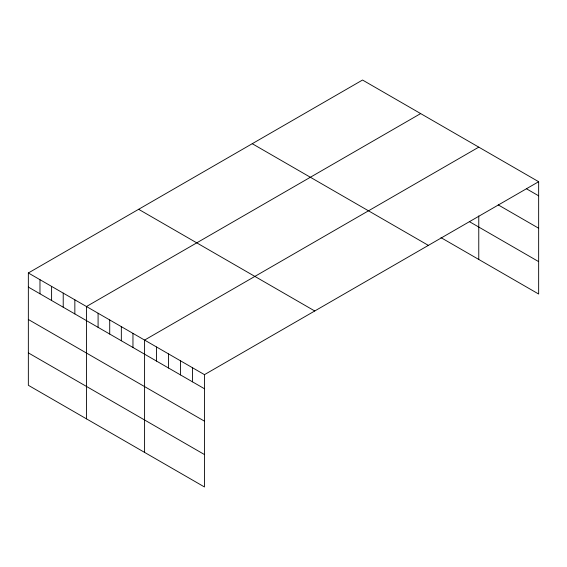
<?xml version="1.0" encoding="UTF-8"?>
<svg xmlns="http://www.w3.org/2000/svg" width="567" height="567" viewBox="0 0 567 567"><rect width="100%" height="100%" fill="white"/><g stroke="black" fill="none" stroke-linecap="round" stroke-linejoin="round"><path stroke-width="0.85" d="M538.65 181.709L204.467 374.652L204.467 486.968L28.35 385.291L28.35 272.975L362.533 80.032L538.65 181.709L538.65 294.025L440.991 237.644M420.65 113.584L86.468 306.527L86.468 418.843M478.768 147.144L144.585 340.08L144.585 452.395M526.672 188.903L538.65 195.821M498.23 204.893L538.65 228.225M469.327 221.598L538.65 261.621M252.251 143.706L428.368 245.383M138.631 209.301L314.749 310.978M28.35 272.975L204.467 374.652M28.35 287.079L204.467 388.756M28.35 319.49L204.467 421.168M28.35 352.88L204.467 454.557M478.768 215.921L478.768 259.459M192.489 367.735L192.489 381.846M180.512 360.825L180.512 374.929M168.541 353.907L168.541 368.018M156.563 346.997L156.563 361.101M132.962 333.368L132.962 347.479M121.338 326.656L121.338 340.767M109.715 319.951L109.715 334.055M98.091 313.239L98.091 327.343M74.844 299.815L74.844 313.92M63.221 293.104L63.221 307.215M51.597 286.392L51.597 300.503M39.974 279.687L39.974 293.791"/></g></svg>
